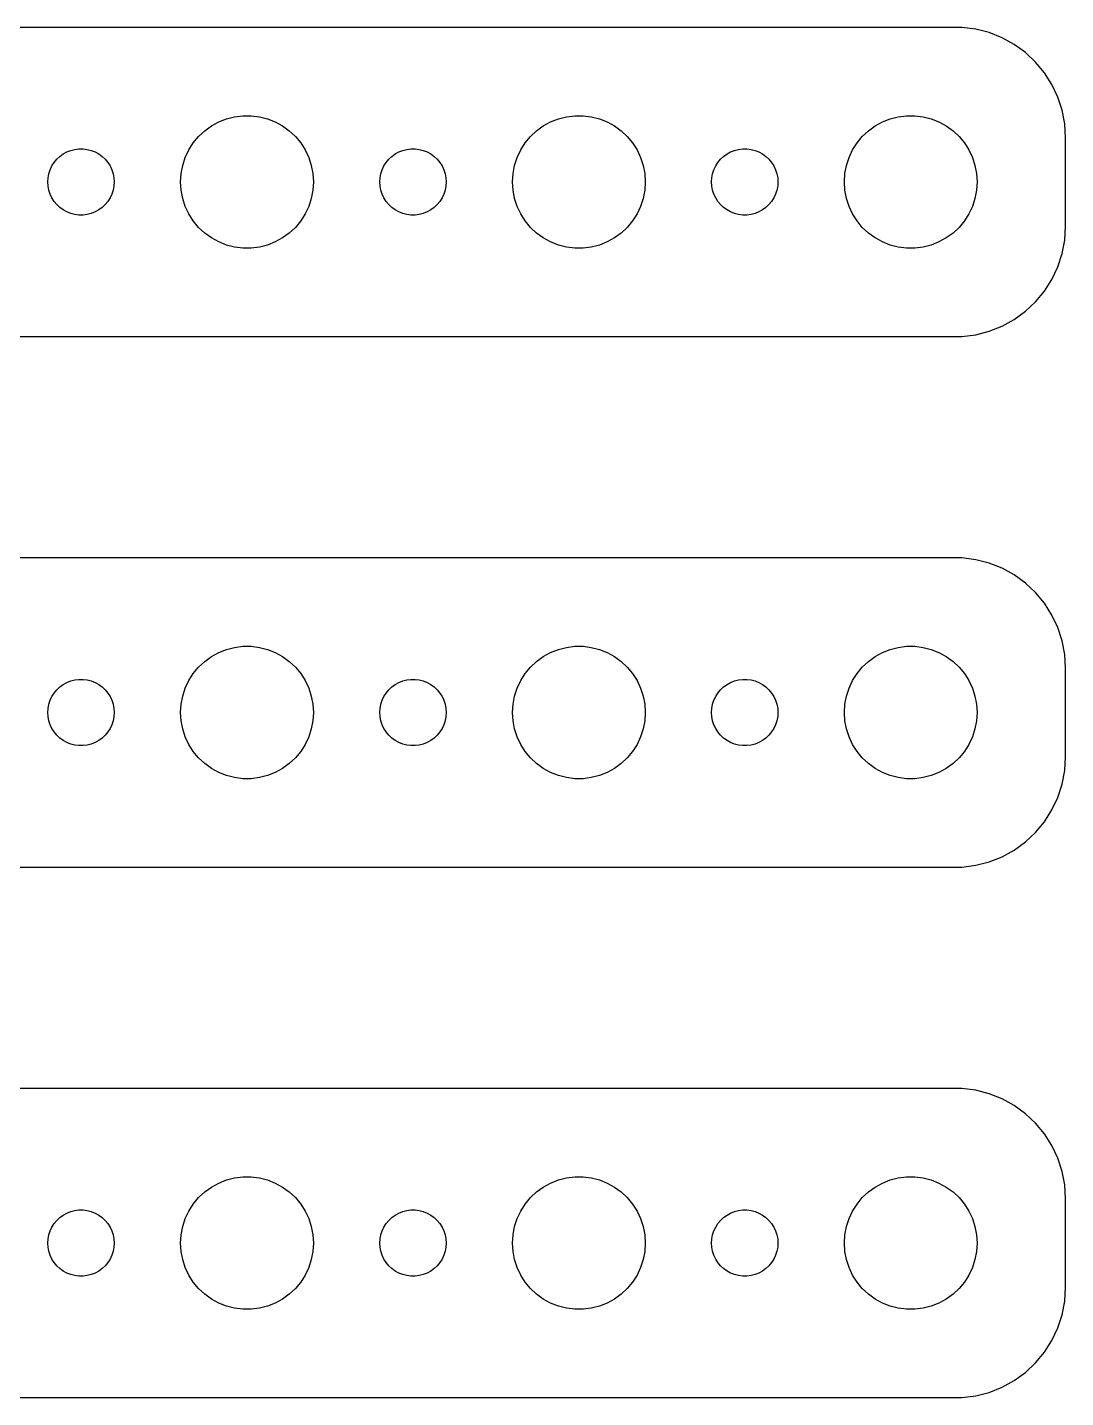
# Model space of a CAD drawing. Header units: metres. Extents: x -90 to 90, y 113 to 223.
# Drawn here: x 42.6 to 89.5, y 161 to 223 of the extents above; entities that cross this region are included whole.
import ezdxf

# ---------------------------------------------------------------- set-up
doc = ezdxf.new("R2010")
doc.units = ezdxf.units.M

msp = doc.modelspace()

# ---------------------------------------------------------------- linework, layer by layer
for p, q in [((84.8139, 222.99), (-84.8139, 222.99)), ((85.4369, 222.911), (84.8139, 222.99)), ((86.0451, 222.755), (85.4369, 222.911)), ((86.6289, 222.524), (86.0451, 222.755)), ((87.1791, 222.222), (86.6289, 222.524)), ((87.6871, 221.853), (87.1791, 222.222)), ((88.1448, 221.423), (87.6871, 221.853)), ((88.5451, 220.939), (88.1448, 221.423)), ((88.8815, 220.409), (88.5451, 220.939)), ((89.1489, 219.841), (88.8815, 220.409)), ((89.3429, 219.243), (89.1489, 219.841)), ((51.2227, 218.714), (51.5729, 218.853)), ((51.5729, 218.853), (51.9379, 218.947)), ((51.9379, 218.947), (52.3116, 218.994)), ((52.3116, 218.994), (52.6884, 218.994)), ((52.6884, 218.994), (53.0621, 218.947)), ((53.0621, 218.947), (53.427, 218.853)), ((53.427, 218.853), (53.7773, 218.714)), ((66.2227, 218.714), (66.573, 218.853)), ((66.573, 218.853), (66.9379, 218.947)), ((66.9379, 218.947), (67.3116, 218.994)), ((67.3116, 218.994), (67.6884, 218.994)), ((67.6884, 218.994), (68.0621, 218.947)), ((68.0621, 218.947), (68.427, 218.853)), ((68.427, 218.853), (68.7773, 218.714)), ((81.2227, 218.714), (81.573, 218.853)), ((81.573, 218.853), (81.9379, 218.947)), ((81.9379, 218.947), (82.3116, 218.994)), ((82.3116, 218.994), (82.6884, 218.994)), ((82.6884, 218.994), (83.0621, 218.947)), ((83.0621, 218.947), (83.427, 218.853)), ((83.427, 218.853), (83.7773, 218.714)), ((89.4606, 218.627), (89.3429, 219.243)), ((50.3131, 218.054), (50.5877, 218.312)), ((50.5877, 218.312), (50.8925, 218.533)), ((50.8925, 218.533), (51.2227, 218.714)), ((53.7773, 218.714), (54.1075, 218.533)), ((54.1075, 218.533), (54.4123, 218.312)), ((54.4123, 218.312), (54.6869, 218.054)), ((65.3131, 218.054), (65.5877, 218.312)), ((65.5877, 218.312), (65.8925, 218.533)), ((65.8925, 218.533), (66.2227, 218.714)), ((68.7773, 218.714), (69.1075, 218.533)), ((69.1075, 218.533), (69.4123, 218.312)), ((69.4123, 218.312), (69.6869, 218.054)), ((80.3131, 218.054), (80.5877, 218.312)), ((80.5877, 218.312), (80.8925, 218.533)), ((80.8925, 218.533), (81.2227, 218.714)), ((83.7773, 218.714), (84.1075, 218.533)), ((84.1075, 218.533), (84.4123, 218.312)), ((84.4123, 218.312), (84.6869, 218.054)), ((89.5, 218), (89.4606, 218.627)), ((49.8711, 217.445), (50.0729, 217.763)), ((50.0729, 217.763), (50.3131, 218.054)), ((54.6869, 218.054), (54.927, 217.763)), ((54.927, 217.763), (55.1289, 217.445)), ((64.8711, 217.445), (65.073, 217.763)), ((65.073, 217.763), (65.3131, 218.054)), ((69.6869, 218.054), (69.927, 217.763)), ((69.927, 217.763), (70.1289, 217.445)), ((79.8711, 217.445), (80.073, 217.763)), ((80.073, 217.763), (80.3131, 218.054)), ((84.6869, 218.054), (84.927, 217.763)), ((84.927, 217.763), (85.1289, 217.445)), ((89.5, 214), (89.5, 218)), ((43.7865, 216.882), (43.9065, 217.027)), ((43.9065, 217.027), (44.0439, 217.156)), ((44.0439, 217.156), (44.1963, 217.266)), ((44.1963, 217.266), (44.3613, 217.357)), ((44.3613, 217.357), (44.5365, 217.427)), ((44.5365, 217.427), (44.7189, 217.473)), ((44.7189, 217.473), (44.9058, 217.497)), ((44.9058, 217.497), (45.0942, 217.497)), ((45.0942, 217.497), (45.2811, 217.473)), ((45.2811, 217.473), (45.4635, 217.427)), ((45.4635, 217.427), (45.6387, 217.357)), ((45.6387, 217.357), (45.8037, 217.266)), ((45.8037, 217.266), (45.9561, 217.156)), ((45.9561, 217.156), (46.0934, 217.027)), ((46.0934, 217.027), (46.2135, 216.882)), ((49.5942, 216.746), (49.7107, 217.104)), ((49.7107, 217.104), (49.8711, 217.445)), ((55.1289, 217.445), (55.2893, 217.104)), ((55.2893, 217.104), (55.4057, 216.746)), ((58.7865, 216.882), (58.9065, 217.027)), ((58.9065, 217.027), (59.0439, 217.156)), ((59.0439, 217.156), (59.1963, 217.266)), ((59.1963, 217.266), (59.3613, 217.357)), ((59.3613, 217.357), (59.5365, 217.427)), ((59.5365, 217.427), (59.7189, 217.473)), ((59.7189, 217.473), (59.9058, 217.497)), ((59.9058, 217.497), (60.0942, 217.497)), ((60.0942, 217.497), (60.2811, 217.473)), ((60.2811, 217.473), (60.4635, 217.427)), ((60.4635, 217.427), (60.6387, 217.357)), ((60.6387, 217.357), (60.8037, 217.266)), ((60.8037, 217.266), (60.9561, 217.156)), ((60.9561, 217.156), (61.0934, 217.027)), ((61.0934, 217.027), (61.2135, 216.882)), ((64.5943, 216.746), (64.7107, 217.104)), ((64.7107, 217.104), (64.8711, 217.445)), ((70.1289, 217.445), (70.2893, 217.104)), ((70.2893, 217.104), (70.4057, 216.746)), ((73.7865, 216.882), (73.9065, 217.027)), ((73.9065, 217.027), (74.0439, 217.156)), ((74.0439, 217.156), (74.1963, 217.266)), ((74.1963, 217.266), (74.3613, 217.357)), ((74.3613, 217.357), (74.5365, 217.427)), ((74.5365, 217.427), (74.7189, 217.473)), ((74.7189, 217.473), (74.9058, 217.497)), ((74.9058, 217.497), (75.0942, 217.497)), ((75.0942, 217.497), (75.2811, 217.473)), ((75.2811, 217.473), (75.4635, 217.427)), ((75.4635, 217.427), (75.6387, 217.357)), ((75.6387, 217.357), (75.8037, 217.266)), ((75.8037, 217.266), (75.9561, 217.156)), ((75.9561, 217.156), (76.0934, 217.027)), ((76.0934, 217.027), (76.2135, 216.882)), ((79.5943, 216.746), (79.7107, 217.104)), ((79.7107, 217.104), (79.8711, 217.445)), ((85.1289, 217.445), (85.2893, 217.104)), ((85.2893, 217.104), (85.4057, 216.746)), ((43.5118, 216.188), (43.5471, 216.373)), ((43.5471, 216.373), (43.6053, 216.552)), ((43.6053, 216.552), (43.6855, 216.723)), ((43.6855, 216.723), (43.7865, 216.882)), ((46.2135, 216.882), (46.3145, 216.723)), ((46.3145, 216.723), (46.3947, 216.552)), ((46.3947, 216.552), (46.4529, 216.373)), ((46.4529, 216.373), (46.4882, 216.188)), ((49.5, 216), (49.5237, 216.376)), ((49.5237, 216.376), (49.5942, 216.746)), ((55.4057, 216.746), (55.4763, 216.376)), ((55.4763, 216.376), (55.5, 216)), ((58.5118, 216.188), (58.5471, 216.373)), ((58.5471, 216.373), (58.6053, 216.552)), ((58.6053, 216.552), (58.6855, 216.723)), ((58.6855, 216.723), (58.7865, 216.882)), ((61.2135, 216.882), (61.3145, 216.723)), ((61.3145, 216.723), (61.3947, 216.552)), ((61.3947, 216.552), (61.4529, 216.373)), ((61.4529, 216.373), (61.4882, 216.188)), ((64.5, 216), (64.5237, 216.376)), ((64.5237, 216.376), (64.5943, 216.746)), ((70.4057, 216.746), (70.4763, 216.376)), ((70.4763, 216.376), (70.5, 216)), ((73.5118, 216.188), (73.5471, 216.373)), ((73.5471, 216.373), (73.6053, 216.552)), ((73.6053, 216.552), (73.6855, 216.723)), ((73.6855, 216.723), (73.7865, 216.882)), ((76.2135, 216.882), (76.3145, 216.723)), ((76.3145, 216.723), (76.3947, 216.552)), ((76.3947, 216.552), (76.4529, 216.373)), ((76.4529, 216.373), (76.4882, 216.188)), ((79.5, 216), (79.5237, 216.376)), ((79.5237, 216.376), (79.5943, 216.746)), ((85.4057, 216.746), (85.4763, 216.376)), ((85.4763, 216.376), (85.5, 216)), ((43.5, 216), (43.5118, 216.188)), ((43.5118, 215.812), (43.5, 216)), ((43.5471, 215.627), (43.5118, 215.812)), ((46.4882, 215.812), (46.4529, 215.627)), ((46.4882, 216.188), (46.5, 216)), ((46.5, 216), (46.4882, 215.812)), ((49.5237, 215.624), (49.5, 216)), ((55.5, 216), (55.4763, 215.624)), ((58.5, 216), (58.5118, 216.188)), ((58.5118, 215.812), (58.5, 216)), ((58.5471, 215.627), (58.5118, 215.812)), ((61.4882, 215.812), (61.4529, 215.627)), ((61.4882, 216.188), (61.5, 216)), ((61.5, 216), (61.4882, 215.812)), ((64.5237, 215.624), (64.5, 216)), ((70.5, 216), (70.4763, 215.624)), ((73.5, 216), (73.5118, 216.188)), ((73.5118, 215.812), (73.5, 216)), ((73.5471, 215.627), (73.5118, 215.812)), ((76.4882, 215.812), (76.4529, 215.627)), ((76.4882, 216.188), (76.5, 216)), ((76.5, 216), (76.4882, 215.812)), ((79.5237, 215.624), (79.5, 216)), ((85.5, 216), (85.4763, 215.624)), ((43.6053, 215.448), (43.5471, 215.627)), ((43.6855, 215.277), (43.6053, 215.448)), ((43.7865, 215.118), (43.6855, 215.277)), ((43.9065, 214.973), (43.7865, 215.118)), ((46.2135, 215.118), (46.0934, 214.973)), ((46.3145, 215.277), (46.2135, 215.118)), ((46.3947, 215.448), (46.3145, 215.277)), ((46.4529, 215.627), (46.3947, 215.448)), ((49.5942, 215.254), (49.5237, 215.624)), ((49.7107, 214.896), (49.5942, 215.254)), ((55.4057, 215.254), (55.2893, 214.896)), ((55.4763, 215.624), (55.4057, 215.254)), ((58.6053, 215.448), (58.5471, 215.627)), ((58.6855, 215.277), (58.6053, 215.448)), ((58.7865, 215.118), (58.6855, 215.277)), ((58.9065, 214.973), (58.7865, 215.118)), ((61.2135, 215.118), (61.0934, 214.973)), ((61.3145, 215.277), (61.2135, 215.118)), ((61.3947, 215.448), (61.3145, 215.277)), ((61.4529, 215.627), (61.3947, 215.448)), ((64.5943, 215.254), (64.5237, 215.624)), ((64.7107, 214.896), (64.5943, 215.254)), ((70.4057, 215.254), (70.2893, 214.896)), ((70.4763, 215.624), (70.4057, 215.254)), ((73.6053, 215.448), (73.5471, 215.627)), ((73.6855, 215.277), (73.6053, 215.448)), ((73.7865, 215.118), (73.6855, 215.277)), ((73.9065, 214.973), (73.7865, 215.118)), ((76.2135, 215.118), (76.0934, 214.973)), ((76.3145, 215.277), (76.2135, 215.118)), ((76.3947, 215.448), (76.3145, 215.277)), ((76.4529, 215.627), (76.3947, 215.448)), ((79.5943, 215.254), (79.5237, 215.624)), ((79.7107, 214.896), (79.5943, 215.254)), ((85.4057, 215.254), (85.2893, 214.896)), ((85.4763, 215.624), (85.4057, 215.254)), ((44.0439, 214.844), (43.9065, 214.973)), ((44.1963, 214.734), (44.0439, 214.844)), ((44.3613, 214.643), (44.1963, 214.734)), ((44.5365, 214.573), (44.3613, 214.643)), ((44.7189, 214.527), (44.5365, 214.573)), ((44.9058, 214.503), (44.7189, 214.527)), ((45.0942, 214.503), (44.9058, 214.503)), ((45.2811, 214.527), (45.0942, 214.503)), ((45.4635, 214.573), (45.2811, 214.527)), ((45.6387, 214.643), (45.4635, 214.573)), ((45.8037, 214.734), (45.6387, 214.643)), ((45.9561, 214.844), (45.8037, 214.734)), ((46.0934, 214.973), (45.9561, 214.844)), ((49.8711, 214.555), (49.7107, 214.896)), ((50.0729, 214.237), (49.8711, 214.555)), ((55.1289, 214.555), (54.927, 214.237)), ((55.2893, 214.896), (55.1289, 214.555)), ((59.0439, 214.844), (58.9065, 214.973)), ((59.1963, 214.734), (59.0439, 214.844)), ((59.3613, 214.643), (59.1963, 214.734)), ((59.5365, 214.573), (59.3613, 214.643)), ((59.7189, 214.527), (59.5365, 214.573)), ((59.9058, 214.503), (59.7189, 214.527)), ((60.0942, 214.503), (59.9058, 214.503)), ((60.2811, 214.527), (60.0942, 214.503)), ((60.4635, 214.573), (60.2811, 214.527)), ((60.6387, 214.643), (60.4635, 214.573)), ((60.8037, 214.734), (60.6387, 214.643)), ((60.9561, 214.844), (60.8037, 214.734)), ((61.0934, 214.973), (60.9561, 214.844)), ((64.8711, 214.555), (64.7107, 214.896)), ((65.073, 214.237), (64.8711, 214.555)), ((70.1289, 214.555), (69.927, 214.237)), ((70.2893, 214.896), (70.1289, 214.555)), ((74.0439, 214.844), (73.9065, 214.973)), ((74.1963, 214.734), (74.0439, 214.844)), ((74.3613, 214.643), (74.1963, 214.734)), ((74.5365, 214.573), (74.3613, 214.643)), ((74.7189, 214.527), (74.5365, 214.573)), ((74.9058, 214.503), (74.7189, 214.527)), ((75.0942, 214.503), (74.9058, 214.503)), ((75.2811, 214.527), (75.0942, 214.503)), ((75.4635, 214.573), (75.2811, 214.527)), ((75.6387, 214.643), (75.4635, 214.573)), ((75.8037, 214.734), (75.6387, 214.643)), ((75.9561, 214.844), (75.8037, 214.734)), ((76.0934, 214.973), (75.9561, 214.844)), ((79.8711, 214.555), (79.7107, 214.896)), ((80.073, 214.237), (79.8711, 214.555)), ((85.1289, 214.555), (84.927, 214.237)), ((85.2893, 214.896), (85.1289, 214.555)), ((50.3131, 213.946), (50.0729, 214.237)), ((50.5877, 213.688), (50.3131, 213.946)), ((54.6869, 213.946), (54.4123, 213.688)), ((54.927, 214.237), (54.6869, 213.946)), ((65.3131, 213.946), (65.073, 214.237)), ((65.5877, 213.688), (65.3131, 213.946)), ((69.6869, 213.946), (69.4123, 213.688)), ((69.927, 214.237), (69.6869, 213.946)), ((80.3131, 213.946), (80.073, 214.237)), ((80.5877, 213.688), (80.3131, 213.946)), ((84.6869, 213.946), (84.4123, 213.688)), ((84.927, 214.237), (84.6869, 213.946)), ((89.4606, 213.373), (89.5, 214)), ((50.8925, 213.467), (50.5877, 213.688)), ((51.2227, 213.286), (50.8925, 213.467)), ((51.5729, 213.147), (51.2227, 213.286)), ((53.7773, 213.286), (53.427, 213.147)), ((54.1075, 213.467), (53.7773, 213.286)), ((54.4123, 213.688), (54.1075, 213.467)), ((65.8925, 213.467), (65.5877, 213.688)), ((66.2227, 213.286), (65.8925, 213.467)), ((66.573, 213.147), (66.2227, 213.286)), ((68.7773, 213.286), (68.427, 213.147)), ((69.1075, 213.467), (68.7773, 213.286)), ((69.4123, 213.688), (69.1075, 213.467)), ((80.8925, 213.467), (80.5877, 213.688)), ((81.2227, 213.286), (80.8925, 213.467)), ((81.573, 213.147), (81.2227, 213.286)), ((83.7773, 213.286), (83.427, 213.147)), ((84.1075, 213.467), (83.7773, 213.286)), ((84.4123, 213.688), (84.1075, 213.467)), ((89.3429, 212.757), (89.4606, 213.373)), ((51.9379, 213.053), (51.5729, 213.147)), ((52.3116, 213.006), (51.9379, 213.053)), ((52.6884, 213.006), (52.3116, 213.006)), ((53.0621, 213.053), (52.6884, 213.006)), ((53.427, 213.147), (53.0621, 213.053)), ((66.9379, 213.053), (66.573, 213.147)), ((67.3116, 213.006), (66.9379, 213.053)), ((67.6884, 213.006), (67.3116, 213.006)), ((68.0621, 213.053), (67.6884, 213.006)), ((68.427, 213.147), (68.0621, 213.053)), ((81.9379, 213.053), (81.573, 213.147)), ((82.3116, 213.006), (81.9379, 213.053)), ((82.6884, 213.006), (82.3116, 213.006)), ((83.0621, 213.053), (82.6884, 213.006)), ((83.427, 213.147), (83.0621, 213.053)), ((89.1489, 212.159), (89.3429, 212.757)), ((88.8815, 211.591), (89.1489, 212.159)), ((88.5451, 211.061), (88.8815, 211.591)), ((88.1448, 210.577), (88.5451, 211.061)), ((87.1791, 209.778), (87.6871, 210.147)), ((87.6871, 210.147), (88.1448, 210.577)), ((86.6289, 209.476), (87.1791, 209.778)), ((-84.8139, 209.01), (84.8139, 209.01)), ((84.8139, 209.01), (85.4369, 209.089)), ((85.4369, 209.089), (86.0451, 209.245)), ((86.0451, 209.245), (86.6289, 209.476)), ((84.8139, 198.99), (-84.8139, 198.99)), ((85.4369, 198.911), (84.8139, 198.99)), ((86.0451, 198.755), (85.4369, 198.911)), ((86.6289, 198.524), (86.0451, 198.755)), ((87.1791, 198.222), (86.6289, 198.524)), ((87.6871, 197.853), (87.1791, 198.222)), ((88.1448, 197.423), (87.6871, 197.853)), ((88.5451, 196.939), (88.1448, 197.423)), ((88.8815, 196.409), (88.5451, 196.939)), ((89.1489, 195.841), (88.8815, 196.409)), ((89.3429, 195.243), (89.1489, 195.841)), ((89.4606, 194.627), (89.3429, 195.243)), ((50.8925, 194.533), (51.2227, 194.714)), ((51.2227, 194.714), (51.5729, 194.853)), ((51.5729, 194.853), (51.9379, 194.947)), ((51.9379, 194.947), (52.3116, 194.994)), ((52.3116, 194.994), (52.6884, 194.994)), ((52.6884, 194.994), (53.0621, 194.947)), ((53.0621, 194.947), (53.427, 194.853)), ((53.427, 194.853), (53.7773, 194.714)), ((53.7773, 194.714), (54.1075, 194.533)), ((65.8925, 194.533), (66.2227, 194.714)), ((66.2227, 194.714), (66.573, 194.853)), ((66.573, 194.853), (66.9379, 194.947)), ((66.9379, 194.947), (67.3116, 194.994)), ((67.3116, 194.994), (67.6884, 194.994)), ((67.6884, 194.994), (68.0621, 194.947)), ((68.0621, 194.947), (68.427, 194.853)), ((68.427, 194.853), (68.7773, 194.714)), ((68.7773, 194.714), (69.1075, 194.533)), ((80.8925, 194.533), (81.2227, 194.714)), ((81.2227, 194.714), (81.573, 194.853)), ((81.573, 194.853), (81.9379, 194.947)), ((81.9379, 194.947), (82.3116, 194.994)), ((82.3116, 194.994), (82.6884, 194.994)), ((82.6884, 194.994), (83.0621, 194.947)), ((83.0621, 194.947), (83.427, 194.853)), ((83.427, 194.853), (83.7773, 194.714)), ((83.7773, 194.714), (84.1075, 194.533)), ((89.5, 194), (89.4606, 194.627)), ((50.0729, 193.763), (50.3131, 194.054)), ((50.3131, 194.054), (50.5877, 194.312)), ((50.5877, 194.312), (50.8925, 194.533)), ((54.1075, 194.533), (54.4123, 194.312)), ((54.4123, 194.312), (54.6869, 194.054)), ((54.6869, 194.054), (54.927, 193.763)), ((65.073, 193.763), (65.3131, 194.054)), ((65.3131, 194.054), (65.5877, 194.312)), ((65.5877, 194.312), (65.8925, 194.533)), ((69.1075, 194.533), (69.4123, 194.312)), ((69.4123, 194.312), (69.6869, 194.054)), ((69.6869, 194.054), (69.927, 193.763)), ((80.073, 193.763), (80.3131, 194.054)), ((80.3131, 194.054), (80.5877, 194.312)), ((80.5877, 194.312), (80.8925, 194.533)), ((84.1075, 194.533), (84.4123, 194.312)), ((84.4123, 194.312), (84.6869, 194.054)), ((84.6869, 194.054), (84.927, 193.763)), ((89.5, 190), (89.5, 194)), ((44.3613, 193.357), (44.5365, 193.427)), ((44.5365, 193.427), (44.7189, 193.473)), ((44.7189, 193.473), (44.9058, 193.497)), ((44.9058, 193.497), (45.0942, 193.497)), ((45.0942, 193.497), (45.2811, 193.473)), ((45.2811, 193.473), (45.4635, 193.427)), ((45.4635, 193.427), (45.6387, 193.357)), ((49.7107, 193.104), (49.8711, 193.445)), ((49.8711, 193.445), (50.0729, 193.763)), ((54.927, 193.763), (55.1289, 193.445)), ((55.1289, 193.445), (55.2893, 193.104)), ((59.3613, 193.357), (59.5365, 193.427)), ((59.5365, 193.427), (59.7189, 193.473)), ((59.7189, 193.473), (59.9058, 193.497)), ((59.9058, 193.497), (60.0942, 193.497)), ((60.0942, 193.497), (60.2811, 193.473)), ((60.2811, 193.473), (60.4635, 193.427)), ((60.4635, 193.427), (60.6387, 193.357)), ((64.7107, 193.104), (64.8711, 193.445)), ((64.8711, 193.445), (65.073, 193.763)), ((69.927, 193.763), (70.1289, 193.445)), ((70.1289, 193.445), (70.2893, 193.104)), ((74.3613, 193.357), (74.5365, 193.427)), ((74.5365, 193.427), (74.7189, 193.473)), ((74.7189, 193.473), (74.9058, 193.497)), ((74.9058, 193.497), (75.0942, 193.497)), ((75.0942, 193.497), (75.2811, 193.473)), ((75.2811, 193.473), (75.4635, 193.427)), ((75.4635, 193.427), (75.6387, 193.357)), ((79.7107, 193.104), (79.8711, 193.445)), ((79.8711, 193.445), (80.073, 193.763)), ((84.927, 193.763), (85.1289, 193.445)), ((85.1289, 193.445), (85.2893, 193.104)), ((43.6855, 192.723), (43.7865, 192.882)), ((43.7865, 192.882), (43.9065, 193.027)), ((43.9065, 193.027), (44.0439, 193.156)), ((44.0439, 193.156), (44.1963, 193.266)), ((44.1963, 193.266), (44.3613, 193.357)), ((45.6387, 193.357), (45.8037, 193.266)), ((45.8037, 193.266), (45.9561, 193.156)), ((45.9561, 193.156), (46.0934, 193.027)), ((46.0934, 193.027), (46.2135, 192.882)), ((46.2135, 192.882), (46.3145, 192.723)), ((49.5942, 192.746), (49.7107, 193.104)), ((55.2893, 193.104), (55.4057, 192.746)), ((58.6855, 192.723), (58.7865, 192.882)), ((58.7865, 192.882), (58.9065, 193.027)), ((58.9065, 193.027), (59.0439, 193.156)), ((59.0439, 193.156), (59.1963, 193.266)), ((59.1963, 193.266), (59.3613, 193.357)), ((60.6387, 193.357), (60.8037, 193.266)), ((60.8037, 193.266), (60.9561, 193.156)), ((60.9561, 193.156), (61.0934, 193.027)), ((61.0934, 193.027), (61.2135, 192.882)), ((61.2135, 192.882), (61.3145, 192.723)), ((64.5943, 192.746), (64.7107, 193.104)), ((70.2893, 193.104), (70.4057, 192.746)), ((73.6855, 192.723), (73.7865, 192.882)), ((73.7865, 192.882), (73.9065, 193.027)), ((73.9065, 193.027), (74.0439, 193.156)), ((74.0439, 193.156), (74.1963, 193.266)), ((74.1963, 193.266), (74.3613, 193.357)), ((75.6387, 193.357), (75.8037, 193.266)), ((75.8037, 193.266), (75.9561, 193.156)), ((75.9561, 193.156), (76.0934, 193.027)), ((76.0934, 193.027), (76.2135, 192.882)), ((76.2135, 192.882), (76.3145, 192.723)), ((79.5943, 192.746), (79.7107, 193.104)), ((85.2893, 193.104), (85.4057, 192.746)), ((43.5, 192), (43.5118, 192.188)), ((43.5118, 192.188), (43.5471, 192.373)), ((43.5471, 192.373), (43.6053, 192.552)), ((43.6053, 192.552), (43.6855, 192.723)), ((46.3145, 192.723), (46.3947, 192.552)), ((46.3947, 192.552), (46.4529, 192.373)), ((46.4529, 192.373), (46.4882, 192.188)), ((46.4882, 192.188), (46.5, 192)), ((49.5, 192), (49.5237, 192.376)), ((49.5237, 192.376), (49.5942, 192.746)), ((55.4057, 192.746), (55.4763, 192.376)), ((55.4763, 192.376), (55.5, 192)), ((58.5, 192), (58.5118, 192.188)), ((58.5118, 192.188), (58.5471, 192.373)), ((58.5471, 192.373), (58.6053, 192.552)), ((58.6053, 192.552), (58.6855, 192.723)), ((61.3145, 192.723), (61.3947, 192.552)), ((61.3947, 192.552), (61.4529, 192.373)), ((61.4529, 192.373), (61.4882, 192.188)), ((61.4882, 192.188), (61.5, 192)), ((64.5, 192), (64.5237, 192.376)), ((64.5237, 192.376), (64.5943, 192.746)), ((70.4057, 192.746), (70.4763, 192.376)), ((70.4763, 192.376), (70.5, 192)), ((73.5, 192), (73.5118, 192.188)), ((73.5118, 192.188), (73.5471, 192.373)), ((73.5471, 192.373), (73.6053, 192.552)), ((73.6053, 192.552), (73.6855, 192.723)), ((76.3145, 192.723), (76.3947, 192.552)), ((76.3947, 192.552), (76.4529, 192.373)), ((76.4529, 192.373), (76.4882, 192.188)), ((76.4882, 192.188), (76.5, 192)), ((79.5, 192), (79.5237, 192.376)), ((79.5237, 192.376), (79.5943, 192.746)), ((85.4057, 192.746), (85.4763, 192.376)), ((85.4763, 192.376), (85.5, 192)), ((43.5118, 191.812), (43.5, 192)), ((43.5471, 191.627), (43.5118, 191.812)), ((43.6053, 191.448), (43.5471, 191.627)), ((46.4529, 191.627), (46.3947, 191.448)), ((46.4882, 191.812), (46.4529, 191.627)), ((46.5, 192), (46.4882, 191.812)), ((49.5237, 191.624), (49.5, 192)), ((49.5942, 191.254), (49.5237, 191.624)), ((55.4763, 191.624), (55.4057, 191.254)), ((55.5, 192), (55.4763, 191.624)), ((58.5118, 191.812), (58.5, 192)), ((58.5471, 191.627), (58.5118, 191.812)), ((58.6053, 191.448), (58.5471, 191.627)), ((61.4529, 191.627), (61.3947, 191.448)), ((61.4882, 191.812), (61.4529, 191.627)), ((61.5, 192), (61.4882, 191.812)), ((64.5237, 191.624), (64.5, 192)), ((64.5943, 191.254), (64.5237, 191.624)), ((70.4763, 191.624), (70.4057, 191.254)), ((70.5, 192), (70.4763, 191.624)), ((73.5118, 191.812), (73.5, 192)), ((73.5471, 191.627), (73.5118, 191.812)), ((73.6053, 191.448), (73.5471, 191.627)), ((76.4529, 191.627), (76.3947, 191.448)), ((76.4882, 191.812), (76.4529, 191.627)), ((76.5, 192), (76.4882, 191.812)), ((79.5237, 191.624), (79.5, 192)), ((79.5943, 191.254), (79.5237, 191.624)), ((85.4763, 191.624), (85.4057, 191.254)), ((85.5, 192), (85.4763, 191.624)), ((43.6855, 191.277), (43.6053, 191.448)), ((43.7865, 191.118), (43.6855, 191.277)), ((43.9065, 190.973), (43.7865, 191.118)), ((44.0439, 190.844), (43.9065, 190.973)), ((46.0934, 190.973), (45.9561, 190.844)), ((46.2135, 191.118), (46.0934, 190.973)), ((46.3145, 191.277), (46.2135, 191.118)), ((46.3947, 191.448), (46.3145, 191.277)), ((49.7107, 190.896), (49.5942, 191.254)), ((55.4057, 191.254), (55.2893, 190.896)), ((58.6855, 191.277), (58.6053, 191.448)), ((58.7865, 191.118), (58.6855, 191.277)), ((58.9065, 190.973), (58.7865, 191.118)), ((59.0439, 190.844), (58.9065, 190.973)), ((61.0934, 190.973), (60.9561, 190.844)), ((61.2135, 191.118), (61.0934, 190.973)), ((61.3145, 191.277), (61.2135, 191.118)), ((61.3947, 191.448), (61.3145, 191.277)), ((64.7107, 190.896), (64.5943, 191.254)), ((70.4057, 191.254), (70.2893, 190.896)), ((73.6855, 191.277), (73.6053, 191.448)), ((73.7865, 191.118), (73.6855, 191.277)), ((73.9065, 190.973), (73.7865, 191.118)), ((74.0439, 190.844), (73.9065, 190.973)), ((76.0934, 190.973), (75.9561, 190.844)), ((76.2135, 191.118), (76.0934, 190.973)), ((76.3145, 191.277), (76.2135, 191.118)), ((76.3947, 191.448), (76.3145, 191.277)), ((79.7107, 190.896), (79.5943, 191.254)), ((85.4057, 191.254), (85.2893, 190.896)), ((44.1963, 190.734), (44.0439, 190.844)), ((44.3613, 190.643), (44.1963, 190.734)), ((44.5365, 190.573), (44.3613, 190.643)), ((44.7189, 190.527), (44.5365, 190.573)), ((44.9058, 190.503), (44.7189, 190.527)), ((45.0942, 190.503), (44.9058, 190.503)), ((45.2811, 190.527), (45.0942, 190.503)), ((45.4635, 190.573), (45.2811, 190.527)), ((45.6387, 190.643), (45.4635, 190.573)), ((45.8037, 190.734), (45.6387, 190.643)), ((45.9561, 190.844), (45.8037, 190.734)), ((49.8711, 190.555), (49.7107, 190.896)), ((50.0729, 190.237), (49.8711, 190.555)), ((55.1289, 190.555), (54.927, 190.237)), ((55.2893, 190.896), (55.1289, 190.555)), ((59.1963, 190.734), (59.0439, 190.844)), ((59.3613, 190.643), (59.1963, 190.734)), ((59.5365, 190.573), (59.3613, 190.643)), ((59.7189, 190.527), (59.5365, 190.573)), ((59.9058, 190.503), (59.7189, 190.527)), ((60.0942, 190.503), (59.9058, 190.503)), ((60.2811, 190.527), (60.0942, 190.503)), ((60.4635, 190.573), (60.2811, 190.527)), ((60.6387, 190.643), (60.4635, 190.573)), ((60.8037, 190.734), (60.6387, 190.643)), ((60.9561, 190.844), (60.8037, 190.734)), ((64.8711, 190.555), (64.7107, 190.896)), ((65.073, 190.237), (64.8711, 190.555)), ((70.1289, 190.555), (69.927, 190.237)), ((70.2893, 190.896), (70.1289, 190.555)), ((74.1963, 190.734), (74.0439, 190.844)), ((74.3613, 190.643), (74.1963, 190.734)), ((74.5365, 190.573), (74.3613, 190.643)), ((74.7189, 190.527), (74.5365, 190.573)), ((74.9058, 190.503), (74.7189, 190.527)), ((75.0942, 190.503), (74.9058, 190.503)), ((75.2811, 190.527), (75.0942, 190.503)), ((75.4635, 190.573), (75.2811, 190.527)), ((75.6387, 190.643), (75.4635, 190.573)), ((75.8037, 190.734), (75.6387, 190.643)), ((75.9561, 190.844), (75.8037, 190.734)), ((79.8711, 190.555), (79.7107, 190.896)), ((80.073, 190.237), (79.8711, 190.555)), ((85.1289, 190.555), (84.927, 190.237)), ((85.2893, 190.896), (85.1289, 190.555)), ((50.3131, 189.946), (50.0729, 190.237)), ((50.5877, 189.688), (50.3131, 189.946)), ((50.8925, 189.467), (50.5877, 189.688)), ((54.4123, 189.688), (54.1075, 189.467)), ((54.6869, 189.946), (54.4123, 189.688)), ((54.927, 190.237), (54.6869, 189.946)), ((65.3131, 189.946), (65.073, 190.237)), ((65.5877, 189.688), (65.3131, 189.946)), ((65.8925, 189.467), (65.5877, 189.688)), ((69.4123, 189.688), (69.1075, 189.467)), ((69.6869, 189.946), (69.4123, 189.688)), ((69.927, 190.237), (69.6869, 189.946)), ((80.3131, 189.946), (80.073, 190.237)), ((80.5877, 189.688), (80.3131, 189.946)), ((80.8925, 189.467), (80.5877, 189.688)), ((84.4123, 189.688), (84.1075, 189.467)), ((84.6869, 189.946), (84.4123, 189.688)), ((84.927, 190.237), (84.6869, 189.946)), ((89.4606, 189.373), (89.5, 190)), ((51.2227, 189.286), (50.8925, 189.467)), ((51.5729, 189.147), (51.2227, 189.286)), ((51.9379, 189.053), (51.5729, 189.147)), ((52.3116, 189.006), (51.9379, 189.053)), ((53.0621, 189.053), (52.6884, 189.006)), ((53.427, 189.147), (53.0621, 189.053)), ((53.7773, 189.286), (53.427, 189.147)), ((54.1075, 189.467), (53.7773, 189.286)), ((66.2227, 189.286), (65.8925, 189.467)), ((66.573, 189.147), (66.2227, 189.286)), ((66.9379, 189.053), (66.573, 189.147)), ((67.3116, 189.006), (66.9379, 189.053)), ((68.0621, 189.053), (67.6884, 189.006)), ((68.427, 189.147), (68.0621, 189.053)), ((68.7773, 189.286), (68.427, 189.147)), ((69.1075, 189.467), (68.7773, 189.286)), ((81.2227, 189.286), (80.8925, 189.467)), ((81.573, 189.147), (81.2227, 189.286)), ((81.9379, 189.053), (81.573, 189.147)), ((82.3116, 189.006), (81.9379, 189.053)), ((83.0621, 189.053), (82.6884, 189.006)), ((83.427, 189.147), (83.0621, 189.053)), ((83.7773, 189.286), (83.427, 189.147)), ((84.1075, 189.467), (83.7773, 189.286)), ((89.3429, 188.757), (89.4606, 189.373)), ((52.6884, 189.006), (52.3116, 189.006)), ((67.6884, 189.006), (67.3116, 189.006)), ((82.6884, 189.006), (82.3116, 189.006)), ((89.1489, 188.159), (89.3429, 188.757)), ((88.8815, 187.591), (89.1489, 188.159)), ((88.5451, 187.061), (88.8815, 187.591)), ((87.6871, 186.147), (88.1448, 186.577)), ((88.1448, 186.577), (88.5451, 187.061)), ((87.1791, 185.778), (87.6871, 186.147)), ((86.0451, 185.245), (86.6289, 185.476)), ((86.6289, 185.476), (87.1791, 185.778)), ((-84.8139, 185.01), (84.8139, 185.01)), ((84.8139, 185.01), (85.4369, 185.089)), ((85.4369, 185.089), (86.0451, 185.245)), ((84.8139, 174.99), (-84.8139, 174.99)), ((85.4369, 174.911), (84.8139, 174.99)), ((86.0451, 174.755), (85.4369, 174.911)), ((86.6289, 174.524), (86.0451, 174.755)), ((87.1791, 174.222), (86.6289, 174.524)), ((87.6871, 173.853), (87.1791, 174.222)), ((88.1448, 173.423), (87.6871, 173.853)), ((88.5451, 172.939), (88.1448, 173.423)), ((88.8815, 172.409), (88.5451, 172.939)), ((89.1489, 171.841), (88.8815, 172.409)), ((89.3429, 171.243), (89.1489, 171.841)), ((89.4606, 170.627), (89.3429, 171.243)), ((50.5877, 170.312), (50.8925, 170.533)), ((50.8925, 170.533), (51.2227, 170.714)), ((51.2227, 170.714), (51.5729, 170.853)), ((51.5729, 170.853), (51.9379, 170.947)), ((51.9379, 170.947), (52.3116, 170.994)), ((52.3116, 170.994), (52.6884, 170.994)), ((52.6884, 170.994), (53.0621, 170.947)), ((53.0621, 170.947), (53.427, 170.853)), ((53.427, 170.853), (53.7773, 170.714)), ((53.7773, 170.714), (54.1075, 170.533)), ((54.1075, 170.533), (54.4123, 170.312)), ((65.5877, 170.312), (65.8925, 170.533)), ((65.8925, 170.533), (66.2227, 170.714)), ((66.2227, 170.714), (66.573, 170.853)), ((66.573, 170.853), (66.9379, 170.947)), ((66.9379, 170.947), (67.3116, 170.994)), ((67.3116, 170.994), (67.6884, 170.994)), ((67.6884, 170.994), (68.0621, 170.947)), ((68.0621, 170.947), (68.427, 170.853)), ((68.427, 170.853), (68.7773, 170.714)), ((68.7773, 170.714), (69.1075, 170.533)), ((69.1075, 170.533), (69.4123, 170.312)), ((80.5877, 170.312), (80.8925, 170.533)), ((80.8925, 170.533), (81.2227, 170.714)), ((81.2227, 170.714), (81.573, 170.853)), ((81.573, 170.853), (81.9379, 170.947)), ((81.9379, 170.947), (82.3116, 170.994)), ((82.3116, 170.994), (82.6884, 170.994)), ((82.6884, 170.994), (83.0621, 170.947)), ((83.0621, 170.947), (83.427, 170.853)), ((83.427, 170.853), (83.7773, 170.714)), ((83.7773, 170.714), (84.1075, 170.533)), ((84.1075, 170.533), (84.4123, 170.312)), ((89.5, 170), (89.4606, 170.627)), ((50.0729, 169.763), (50.3131, 170.054)), ((50.3131, 170.054), (50.5877, 170.312)), ((54.4123, 170.312), (54.6869, 170.054)), ((54.6869, 170.054), (54.927, 169.763)), ((65.073, 169.763), (65.3131, 170.054)), ((65.3131, 170.054), (65.5877, 170.312)), ((69.4123, 170.312), (69.6869, 170.054)), ((69.6869, 170.054), (69.927, 169.763)), ((80.073, 169.763), (80.3131, 170.054)), ((80.3131, 170.054), (80.5877, 170.312)), ((84.4123, 170.312), (84.6869, 170.054)), ((84.6869, 170.054), (84.927, 169.763)), ((89.5, 166), (89.5, 170)), ((44.0439, 169.156), (44.1963, 169.266)), ((44.1963, 169.266), (44.3613, 169.357)), ((44.3613, 169.357), (44.5365, 169.427)), ((44.5365, 169.427), (44.7189, 169.473)), ((44.7189, 169.473), (44.9058, 169.497)), ((44.9058, 169.497), (45.0942, 169.497)), ((45.0942, 169.497), (45.2811, 169.473)), ((45.2811, 169.473), (45.4635, 169.427)), ((45.4635, 169.427), (45.6387, 169.357)), ((45.6387, 169.357), (45.8037, 169.266)), ((45.8037, 169.266), (45.9561, 169.156)), ((49.7107, 169.104), (49.8711, 169.445)), ((49.8711, 169.445), (50.0729, 169.763)), ((54.927, 169.763), (55.1289, 169.445)), ((55.1289, 169.445), (55.2893, 169.104)), ((59.0439, 169.156), (59.1963, 169.266)), ((59.1963, 169.266), (59.3613, 169.357)), ((59.3613, 169.357), (59.5365, 169.427)), ((59.5365, 169.427), (59.7189, 169.473)), ((59.7189, 169.473), (59.9058, 169.497)), ((59.9058, 169.497), (60.0942, 169.497)), ((60.0942, 169.497), (60.2811, 169.473)), ((60.2811, 169.473), (60.4635, 169.427)), ((60.4635, 169.427), (60.6387, 169.357)), ((60.6387, 169.357), (60.8037, 169.266)), ((60.8037, 169.266), (60.9561, 169.156)), ((64.7107, 169.104), (64.8711, 169.445)), ((64.8711, 169.445), (65.073, 169.763)), ((69.927, 169.763), (70.1289, 169.445)), ((70.1289, 169.445), (70.2893, 169.104)), ((74.0439, 169.156), (74.1963, 169.266)), ((74.1963, 169.266), (74.3613, 169.357)), ((74.3613, 169.357), (74.5365, 169.427)), ((74.5365, 169.427), (74.7189, 169.473)), ((74.7189, 169.473), (74.9058, 169.497)), ((74.9058, 169.497), (75.0942, 169.497)), ((75.0942, 169.497), (75.2811, 169.473)), ((75.2811, 169.473), (75.4635, 169.427)), ((75.4635, 169.427), (75.6387, 169.357)), ((75.6387, 169.357), (75.8037, 169.266)), ((75.8037, 169.266), (75.9561, 169.156)), ((79.7107, 169.104), (79.8711, 169.445)), ((79.8711, 169.445), (80.073, 169.763)), ((84.927, 169.763), (85.1289, 169.445)), ((85.1289, 169.445), (85.2893, 169.104)), ((43.6053, 168.552), (43.6855, 168.723)), ((43.6855, 168.723), (43.7865, 168.882)), ((43.7865, 168.882), (43.9065, 169.027)), ((43.9065, 169.027), (44.0439, 169.156)), ((45.9561, 169.156), (46.0934, 169.027)), ((46.0934, 169.027), (46.2135, 168.882)), ((46.2135, 168.882), (46.3145, 168.723)), ((46.3145, 168.723), (46.3947, 168.552)), ((49.5237, 168.376), (49.5942, 168.746)), ((49.5942, 168.746), (49.7107, 169.104)), ((55.2893, 169.104), (55.4057, 168.746)), ((55.4057, 168.746), (55.4763, 168.376)), ((58.6053, 168.552), (58.6855, 168.723)), ((58.6855, 168.723), (58.7865, 168.882)), ((58.7865, 168.882), (58.9065, 169.027)), ((58.9065, 169.027), (59.0439, 169.156)), ((60.9561, 169.156), (61.0934, 169.027)), ((61.0934, 169.027), (61.2135, 168.882)), ((61.2135, 168.882), (61.3145, 168.723)), ((61.3145, 168.723), (61.3947, 168.552)), ((64.5237, 168.376), (64.5943, 168.746)), ((64.5943, 168.746), (64.7107, 169.104)), ((70.2893, 169.104), (70.4057, 168.746)), ((70.4057, 168.746), (70.4763, 168.376)), ((73.6053, 168.552), (73.6855, 168.723)), ((73.6855, 168.723), (73.7865, 168.882)), ((73.7865, 168.882), (73.9065, 169.027)), ((73.9065, 169.027), (74.0439, 169.156)), ((75.9561, 169.156), (76.0934, 169.027)), ((76.0934, 169.027), (76.2135, 168.882)), ((76.2135, 168.882), (76.3145, 168.723)), ((76.3145, 168.723), (76.3947, 168.552)), ((79.5237, 168.376), (79.5943, 168.746)), ((79.5943, 168.746), (79.7107, 169.104)), ((85.2893, 169.104), (85.4057, 168.746)), ((85.4057, 168.746), (85.4763, 168.376)), ((43.5, 168), (43.5118, 168.188)), ((43.5118, 167.812), (43.5, 168)), ((43.5118, 168.188), (43.5471, 168.373)), ((43.5471, 168.373), (43.6053, 168.552)), ((46.3947, 168.552), (46.4529, 168.373)), ((46.4529, 168.373), (46.4882, 168.188)), ((46.4882, 168.188), (46.5, 168)), ((46.5, 168), (46.4882, 167.812)), ((49.5, 168), (49.5237, 168.376)), ((49.5237, 167.624), (49.5, 168)), ((55.4763, 168.376), (55.5, 168)), ((55.5, 168), (55.4763, 167.624)), ((58.5, 168), (58.5118, 168.188)), ((58.5118, 167.812), (58.5, 168)), ((58.5118, 168.188), (58.5471, 168.373)), ((58.5471, 168.373), (58.6053, 168.552)), ((61.3947, 168.552), (61.4529, 168.373)), ((61.4529, 168.373), (61.4882, 168.188)), ((61.4882, 168.188), (61.5, 168)), ((61.5, 168), (61.4882, 167.812)), ((64.5, 168), (64.5237, 168.376)), ((64.5237, 167.624), (64.5, 168)), ((70.4763, 168.376), (70.5, 168)), ((70.5, 168), (70.4763, 167.624)), ((73.5, 168), (73.5118, 168.188)), ((73.5118, 167.812), (73.5, 168)), ((73.5118, 168.188), (73.5471, 168.373)), ((73.5471, 168.373), (73.6053, 168.552)), ((76.3947, 168.552), (76.4529, 168.373)), ((76.4529, 168.373), (76.4882, 168.188)), ((76.4882, 168.188), (76.5, 168)), ((76.5, 168), (76.4882, 167.812)), ((79.5, 168), (79.5237, 168.376)), ((79.5237, 167.624), (79.5, 168)), ((85.4763, 168.376), (85.5, 168)), ((85.5, 168), (85.4763, 167.624)), ((43.5471, 167.627), (43.5118, 167.812)), ((43.6053, 167.448), (43.5471, 167.627)), ((43.6855, 167.277), (43.6053, 167.448)), ((46.3947, 167.448), (46.3145, 167.277)), ((46.4529, 167.627), (46.3947, 167.448)), ((46.4882, 167.812), (46.4529, 167.627)), ((49.5942, 167.254), (49.5237, 167.624)), ((55.4763, 167.624), (55.4057, 167.254)), ((58.5471, 167.627), (58.5118, 167.812)), ((58.6053, 167.448), (58.5471, 167.627)), ((58.6855, 167.277), (58.6053, 167.448)), ((61.3947, 167.448), (61.3145, 167.277)), ((61.4529, 167.627), (61.3947, 167.448)), ((61.4882, 167.812), (61.4529, 167.627)), ((64.5943, 167.254), (64.5237, 167.624)), ((70.4763, 167.624), (70.4057, 167.254)), ((73.5471, 167.627), (73.5118, 167.812)), ((73.6053, 167.448), (73.5471, 167.627)), ((73.6855, 167.277), (73.6053, 167.448)), ((76.3947, 167.448), (76.3145, 167.277)), ((76.4529, 167.627), (76.3947, 167.448)), ((76.4882, 167.812), (76.4529, 167.627)), ((79.5943, 167.254), (79.5237, 167.624)), ((85.4763, 167.624), (85.4057, 167.254)), ((43.7865, 167.118), (43.6855, 167.277)), ((43.9065, 166.973), (43.7865, 167.118)), ((44.0439, 166.844), (43.9065, 166.973)), ((44.1963, 166.734), (44.0439, 166.844)), ((44.3613, 166.643), (44.1963, 166.734)), ((45.8037, 166.734), (45.6387, 166.643)), ((45.9561, 166.844), (45.8037, 166.734)), ((46.0934, 166.973), (45.9561, 166.844)), ((46.2135, 167.118), (46.0934, 166.973)), ((46.3145, 167.277), (46.2135, 167.118)), ((49.7107, 166.896), (49.5942, 167.254)), ((49.8711, 166.555), (49.7107, 166.896)), ((55.2893, 166.896), (55.1289, 166.555)), ((55.4057, 167.254), (55.2893, 166.896)), ((58.7865, 167.118), (58.6855, 167.277)), ((58.9065, 166.973), (58.7865, 167.118)), ((59.0439, 166.844), (58.9065, 166.973)), ((59.1963, 166.734), (59.0439, 166.844)), ((59.3613, 166.643), (59.1963, 166.734)), ((60.8037, 166.734), (60.6387, 166.643)), ((60.9561, 166.844), (60.8037, 166.734)), ((61.0934, 166.973), (60.9561, 166.844)), ((61.2135, 167.118), (61.0934, 166.973)), ((61.3145, 167.277), (61.2135, 167.118)), ((64.7107, 166.896), (64.5943, 167.254)), ((64.8711, 166.555), (64.7107, 166.896)), ((70.2893, 166.896), (70.1289, 166.555)), ((70.4057, 167.254), (70.2893, 166.896)), ((73.7865, 167.118), (73.6855, 167.277)), ((73.9065, 166.973), (73.7865, 167.118)), ((74.0439, 166.844), (73.9065, 166.973)), ((74.1963, 166.734), (74.0439, 166.844)), ((74.3613, 166.643), (74.1963, 166.734)), ((75.8037, 166.734), (75.6387, 166.643)), ((75.9561, 166.844), (75.8037, 166.734)), ((76.0934, 166.973), (75.9561, 166.844)), ((76.2135, 167.118), (76.0934, 166.973)), ((76.3145, 167.277), (76.2135, 167.118)), ((79.7107, 166.896), (79.5943, 167.254)), ((79.8711, 166.555), (79.7107, 166.896)), ((85.2893, 166.896), (85.1289, 166.555)), ((85.4057, 167.254), (85.2893, 166.896)), ((44.5365, 166.573), (44.3613, 166.643)), ((44.7189, 166.527), (44.5365, 166.573)), ((44.9058, 166.503), (44.7189, 166.527)), ((45.0942, 166.503), (44.9058, 166.503)), ((45.2811, 166.527), (45.0942, 166.503)), ((45.4635, 166.573), (45.2811, 166.527)), ((45.6387, 166.643), (45.4635, 166.573)), ((50.0729, 166.237), (49.8711, 166.555)), ((50.3131, 165.946), (50.0729, 166.237)), ((54.927, 166.237), (54.6869, 165.946)), ((55.1289, 166.555), (54.927, 166.237)), ((59.5365, 166.573), (59.3613, 166.643)), ((59.7189, 166.527), (59.5365, 166.573)), ((59.9058, 166.503), (59.7189, 166.527)), ((60.0942, 166.503), (59.9058, 166.503)), ((60.2811, 166.527), (60.0942, 166.503)), ((60.4635, 166.573), (60.2811, 166.527)), ((60.6387, 166.643), (60.4635, 166.573)), ((65.073, 166.237), (64.8711, 166.555)), ((65.3131, 165.946), (65.073, 166.237)), ((69.927, 166.237), (69.6869, 165.946)), ((70.1289, 166.555), (69.927, 166.237)), ((74.5365, 166.573), (74.3613, 166.643)), ((74.7189, 166.527), (74.5365, 166.573)), ((74.9058, 166.503), (74.7189, 166.527)), ((75.0942, 166.503), (74.9058, 166.503)), ((75.2811, 166.527), (75.0942, 166.503)), ((75.4635, 166.573), (75.2811, 166.527)), ((75.6387, 166.643), (75.4635, 166.573)), ((80.073, 166.237), (79.8711, 166.555)), ((80.3131, 165.946), (80.073, 166.237)), ((84.927, 166.237), (84.6869, 165.946)), ((85.1289, 166.555), (84.927, 166.237)), ((50.5877, 165.688), (50.3131, 165.946)), ((50.8925, 165.467), (50.5877, 165.688)), ((54.4123, 165.688), (54.1075, 165.467)), ((54.6869, 165.946), (54.4123, 165.688)), ((65.5877, 165.688), (65.3131, 165.946)), ((65.8925, 165.467), (65.5877, 165.688)), ((69.4123, 165.688), (69.1075, 165.467)), ((69.6869, 165.946), (69.4123, 165.688)), ((80.5877, 165.688), (80.3131, 165.946)), ((80.8925, 165.467), (80.5877, 165.688)), ((84.4123, 165.688), (84.1075, 165.467)), ((84.6869, 165.946), (84.4123, 165.688)), ((89.4606, 165.373), (89.5, 166)), ((51.2227, 165.286), (50.8925, 165.467)), ((51.5729, 165.147), (51.2227, 165.286)), ((51.9379, 165.053), (51.5729, 165.147)), ((52.3116, 165.006), (51.9379, 165.053)), ((52.6884, 165.006), (52.3116, 165.006)), ((53.0621, 165.053), (52.6884, 165.006)), ((53.427, 165.147), (53.0621, 165.053)), ((53.7773, 165.286), (53.427, 165.147)), ((54.1075, 165.467), (53.7773, 165.286)), ((66.2227, 165.286), (65.8925, 165.467)), ((66.573, 165.147), (66.2227, 165.286)), ((66.9379, 165.053), (66.573, 165.147)), ((67.3116, 165.006), (66.9379, 165.053)), ((67.6884, 165.006), (67.3116, 165.006)), ((68.0621, 165.053), (67.6884, 165.006)), ((68.427, 165.147), (68.0621, 165.053)), ((68.7773, 165.286), (68.427, 165.147)), ((69.1075, 165.467), (68.7773, 165.286)), ((81.2227, 165.286), (80.8925, 165.467)), ((81.573, 165.147), (81.2227, 165.286)), ((81.9379, 165.053), (81.573, 165.147)), ((82.3116, 165.006), (81.9379, 165.053)), ((82.6884, 165.006), (82.3116, 165.006)), ((83.0621, 165.053), (82.6884, 165.006)), ((83.427, 165.147), (83.0621, 165.053)), ((83.7773, 165.286), (83.427, 165.147)), ((84.1075, 165.467), (83.7773, 165.286)), ((89.3429, 164.757), (89.4606, 165.373)), ((89.1489, 164.159), (89.3429, 164.757)), ((88.8815, 163.591), (89.1489, 164.159)), ((88.1448, 162.577), (88.5451, 163.061)), ((88.5451, 163.061), (88.8815, 163.591)), ((87.6871, 162.147), (88.1448, 162.577)), ((86.6289, 161.476), (87.1791, 161.778)), ((87.1791, 161.778), (87.6871, 162.147)), ((85.4369, 161.089), (86.0451, 161.245)), ((86.0451, 161.245), (86.6289, 161.476)), ((-84.8139, 161.01), (84.8139, 161.01)), ((84.8139, 161.01), (85.4369, 161.089))]:
    msp.add_line(p, q)

doc.saveas('drawing.dxf')
